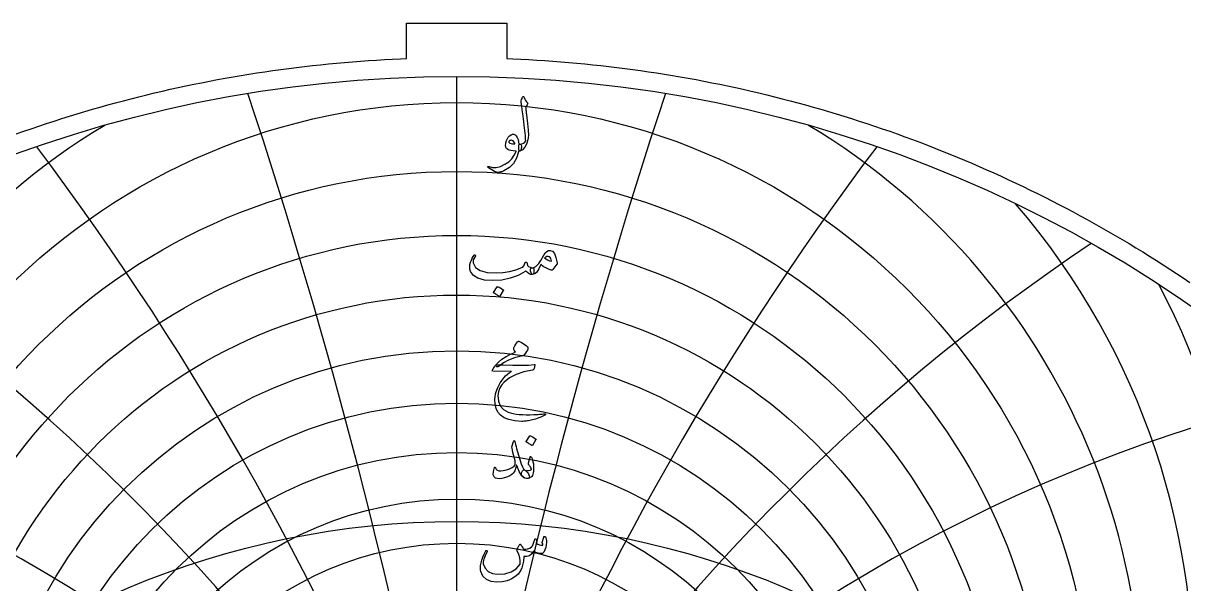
# Model space of a CAD drawing. Header units: millimetres. Extents: x -75 to 75, y -75 to 77.
# Drawn here: x -25 to 41.9, y 45 to 77.3 of the extents above; entities that cross this region are included whole.
import ezdxf

# ---------------------------------------------------------------- set-up
doc = ezdxf.new("R2010")
doc.units = ezdxf.units.MM
for name, color, linetype in [('CUT_OUTER', 1, 'Continuous'), ('ENGRAVE', 7, 'Continuous'), ('ENGRAVE_FINE', 8, 'Continuous'), ('TEXT', 5, 'Continuous')]:
    doc.layers.add(name, color=color, linetype=linetype)

msp = doc.modelspace()

# ---------------------------------------------------------------- linework, layer by layer
at = {"layer": 'CUT_OUTER'}
msp.add_lwpolyline([(-25.3804, 70.9336), (-24.9447, 71.088), (-24.5081, 71.2397), (-24.0705, 71.3887), (-23.632, 71.5351), (-23.1926, 71.6787), (-22.7524, 71.8197), (-22.3113, 71.9579), (-21.8693, 72.0935), (-21.4266, 72.2263), (-20.983, 72.3564), (-20.5386, 72.4838), (-20.0935, 72.6085), (-19.6476, 72.7304), (-19.2009, 72.8496), (-18.7536, 72.966), (-18.3055, 73.0797), (-17.8568, 73.1907), (-17.4073, 73.2989), (-16.9573, 73.4043), (-16.5065, 73.507), (-16.0552, 73.6069), (-15.6033, 73.704), (-15.1507, 73.7983), (-14.6976, 73.8899), (-14.244, 73.9787), (-13.7898, 74.0647), (-13.3351, 74.1479), (-12.8798, 74.2284), (-12.4241, 74.306), (-11.968, 74.3808), (-11.5114, 74.4529), (-11.0543, 74.5221), (-10.5968, 74.5885), (-10.139, 74.6521), (-9.6807, 74.7129), (-9.2221, 74.7709), (-8.7632, 74.8261), (-8.3039, 74.8785), (-7.8443, 74.928), (-7.3844, 74.9747), (-6.9242, 75.0186), (-6.4638, 75.0597), (-6.0031, 75.0979), (-5.5422, 75.1334), (-5.0811, 75.166), (-4.6198, 75.1957), (-4.1583, 75.2227), (-3.6966, 75.2468), (-3.2349, 75.268), (-2.8875, 75.2819), (-2.8875, 77.3175), (2.8875, 77.3175), (2.8875, 75.2819), (3.2349, 75.268), (3.6966, 75.2468), (4.1583, 75.2227), (4.6198, 75.1957), (5.0811, 75.166), (5.5422, 75.1334), (6.0031, 75.0979), (6.4638, 75.0597), (6.9242, 75.0186), (7.3844, 74.9747), (7.8443, 74.928), (8.3039, 74.8785), (8.7632, 74.8261), (9.2221, 74.7709), (9.6807, 74.7129), (10.139, 74.6521), (10.5968, 74.5885), (11.0543, 74.5221), (11.5114, 74.4529), (11.968, 74.3808), (12.4241, 74.306), (12.8798, 74.2284), (13.3351, 74.1479), (13.7898, 74.0647), (14.244, 73.9787), (14.6976, 73.8899), (15.1507, 73.7983), (15.6033, 73.704), (16.0552, 73.6069), (16.5065, 73.507), (16.9573, 73.4043), (17.4073, 73.2989), (17.8568, 73.1907), (18.3055, 73.0797), (18.7536, 72.966), (19.2009, 72.8496), (19.6476, 72.7304), (20.0935, 72.6085), (20.5386, 72.4838), (20.983, 72.3564), (21.4266, 72.2263), (21.8693, 72.0935), (22.3113, 71.9579), (22.7524, 71.8197), (23.1926, 71.6787), (23.632, 71.5351), (24.0705, 71.3887), (24.5081, 71.2397), (24.9447, 71.088), (25.3804, 70.9336), (25.8152, 70.7765), (26.249, 70.6168), (26.6818, 70.4544), (27.1136, 70.2893), (27.5444, 70.1217), (27.9741, 69.9513), (28.4028, 69.7784), (28.8304, 69.6028), (29.2569, 69.4246), (29.6824, 69.2437), (30.1067, 69.0603), (30.5299, 68.8743), (30.9519, 68.6857), (31.3728, 68.4944), (31.7924, 68.3007), (32.2109, 68.1043), (32.6282, 67.9054), (33.0443, 67.7039), (33.4591, 67.4999), (33.8726, 67.2933), (34.2849, 67.0842), (34.6958, 66.8725), (35.1055, 66.6584), (35.5139, 66.4417), (35.9209, 66.2226), (36.3265, 66.0009), (36.7308, 65.7768), (37.1337, 65.5502), (37.5352, 65.3211), (37.9353, 65.0896), (38.334, 64.8556), (38.7312, 64.6191), (39.127, 64.3803), (39.5213, 64.139), (39.9141, 63.8953), (40.3054, 63.6492), (40.6952, 63.4006), (41.0834, 63.1498), (41.4701, 62.8965), (41.8553, 62.6408), (42.2388, 62.3828)], dxfattribs=at)
at = {"layer": 'ENGRAVE'}
msp.add_lwpolyline([(0, -74.25), (0, 74.25)], dxfattribs=at)
for centre, radius in [((0, 0), 74.25), ((0, 31.4525), 26.9865), ((0, 0), 48.6033)]:
    msp.add_circle(centre, radius, dxfattribs=at)
for centre, radius, start, end in [((0, 37.5609), 39.4706, 120.8977, 59.1023), ((0, 48.5385), 56.8901, 180.823869, 359.176131)]:
    msp.add_arc(centre, radius, start, end, dxfattribs=at)
at = {"layer": 'ENGRAVE_FINE'}
for centre, radius in [((0, 36.0518), 36.6881), ((0, 34.7041), 34.0679), ((0, 33.4986), 31.589), ((0, 32.4193), 29.2337), ((0, 30.587), 24.8344), ((0, 29.8129), 22.7658), ((0, 29.1221), 20.7705), ((0, 28.5075), 18.8397)]:
    msp.add_circle(centre, radius, dxfattribs=at)
for centre, radius, start, end in [((-334.4667, -33.4041), 339.6264, 3.112223, 18.305916), ((-334.4667, -33.4041), 339.6264, 3.112223, 18.305916), ((334.4667, -33.4041), 339.6264, 161.694084, 176.887777), ((334.4667, -33.4041), 339.6264, 161.694084, 176.887777), ((-162.0339, -33.4041), 172.4329, 6.267743, 36.928893), ((-162.0339, -33.4041), 172.4329, 6.267743, 36.928893), ((162.0339, -33.4041), 172.4329, 143.071107, 173.732257), ((162.0339, -33.4041), 172.4329, 143.071107, 173.732257), ((0, 39.2546), 42.4402, 139.340374, 40.659626), ((-102.1486, -33.4041), 117.951, 9.512159, 56.213835), ((-102.1486, -33.4041), 117.951, 9.512159, 56.213835), ((102.1486, -33.4041), 117.951, 123.786165, 170.487841), ((102.1486, -33.4041), 117.951, 123.786165, 170.487841), ((0, 41.1607), 45.6267, 152.453309, 27.546691), ((0, 43.3135), 49.0661, 163.185846, 16.814154), ((-70.2843, -33.4041), 91.7496, 12.895933, 76.553577), ((-70.2843, -33.4041), 91.7496, 12.895933, 76.553577), ((70.2843, -33.4041), 91.7496, 103.446423, 167.104067), ((70.2843, -33.4041), 91.7496, 103.446423, 167.104067), ((0, 45.7553), 52.8024, 172.49133, 7.50867)]:
    msp.add_arc(centre, radius, start, end, dxfattribs=at)
at = {"layer": 'TEXT'}
for points in [[(3.7105, 72.8499), (3.7401, 72.9216), (3.7632, 72.9784), (3.7797, 73.0204), (3.7895, 73.0475), (3.7972, 73.0648), (3.8071, 73.0772), (3.8192, 73.0846), (3.8335, 73.087), (3.8496, 73.0843), (3.8631, 73.0761), (3.8738, 73.0623), (3.8818, 73.0431), (3.9183, 72.949), (3.9619, 72.8642), (4.0127, 72.7887), (4.0706, 72.7226), (4.0868, 72.7014), (4.0914, 72.6776), (4.0846, 72.6509), (4.0662, 72.6216), (3.9696, 72.4855), (3.9762, 72.4245), (3.9828, 72.3647), (3.9893, 72.306), (3.9959, 72.2483), (4.0025, 72.1918), (4.0091, 72.1364), (4.0157, 72.082), (4.0223, 72.0288), (4.0829, 71.5359), (4.12, 71.1506), (4.1334, 70.8728), (4.1233, 70.7027), (4.0404, 70.3939), (3.9323, 70.1658), (3.7989, 70.0185), (3.6402, 69.9518), (3.6359, 69.9518), (3.6315, 69.9518), (3.6271, 69.9518), (3.6227, 69.9518), (3.5966, 69.9765), (3.5799, 70.033), (3.5725, 70.1214), (3.5744, 70.2416), (3.5785, 70.2861), (3.5908, 70.3184), (3.6114, 70.3387), (3.6402, 70.347), (3.7517, 70.3692), (3.8444, 70.4096), (3.9185, 70.468), (3.974, 70.5446), (3.9703, 70.6365), (3.9635, 70.7411), (3.9538, 70.8583), (3.941, 70.9881), (3.9255, 71.13), (3.9076, 71.2834), (3.8871, 71.4483), (3.8642, 71.6248), (3.8431, 71.7982), (3.8236, 71.9541), (3.8057, 72.0925), (3.7895, 72.2132), (3.7755, 72.3164), (3.7643, 72.402), (3.7558, 72.4701), (3.75, 72.5206), (3.7061, 72.7709), (3.7047, 72.7956), (3.705, 72.817), (3.7069, 72.8351), (3.7105, 72.8499)], [(3.5524, 69.9035), (3.4495, 69.542), (3.2769, 69.2393), (3.0345, 68.9953), (2.7225, 68.8101), (2.6789, 68.7913), (2.6358, 68.7744), (2.5932, 68.7594), (2.5512, 68.7464), (2.5101, 68.7356), (2.47, 68.7272), (2.431, 68.7213), (2.3932, 68.7179), (2.2988, 68.7313), (2.1736, 68.7804), (2.0177, 68.8652), (1.8311, 68.9857), (1.8111, 69.003), (1.7993, 69.0198), (1.7957, 69.036), (1.8004, 69.0516), (1.8108, 69.0637), (1.8245, 69.0692), (1.8415, 69.0681), (1.8618, 69.0604), (2.0559, 68.9975), (2.2735, 68.9978), (2.5147, 69.0612), (2.7796, 69.1877), (2.9958, 69.3345), (3.1748, 69.5072), (3.3164, 69.7056), (3.4207, 69.9298), (3.4199, 69.9378), (3.4174, 69.9441), (3.4133, 69.9488), (3.4075, 69.9518), (3.2563, 69.9606), (3.1276, 69.9781), (3.0214, 70.0045), (2.9377, 70.0396), (2.8729, 70.0939), (2.8323, 70.1691), (2.8158, 70.2652), (2.8235, 70.3821), (2.826, 70.3976), (2.829, 70.4134), (2.8326, 70.4294), (2.8367, 70.4458), (2.8413, 70.4627), (2.8465, 70.4804), (2.8523, 70.4989), (2.8586, 70.5182), (2.9102, 70.6437), (2.9728, 70.7477), (3.0463, 70.8303), (3.1309, 70.8915), (3.2173, 70.925), (3.2966, 70.9244), (3.3688, 70.8898), (3.4339, 70.8212), (3.4907, 70.7257), (3.5338, 70.6148), (3.5631, 70.4886), (3.5788, 70.347), (3.5874, 70.3471), (3.5958, 70.3475), (3.6039, 70.3482), (3.6117, 70.3492), (3.6195, 70.3501), (3.6276, 70.3508), (3.636, 70.3512), (3.6446, 70.3514), (3.6743, 70.3451), (3.6973, 70.3261), (3.7138, 70.2946), (3.7237, 70.2504), (3.7278, 70.2018), (3.727, 70.1527), (3.7212, 70.103), (3.7105, 70.0528), (3.6965, 70.0086), (3.6809, 69.977), (3.6636, 69.9581), (3.6446, 69.9518), (3.5612, 69.9518), (3.5607, 69.9438), (3.559, 69.9331), (3.5563, 69.9197), (3.5524, 69.9035)], [(3.3416, 70.3953), (3.2955, 70.4757), (3.245, 70.5325), (3.1902, 70.5657), (3.1309, 70.5753), (3.0955, 70.566), (3.0639, 70.5512), (3.0362, 70.5309), (3.0123, 70.5051), (3.0046, 70.4913), (3.0035, 70.4765), (3.009, 70.4606), (3.0211, 70.4436), (3.0664, 70.4038), (3.132, 70.3766), (3.2179, 70.3621), (3.3241, 70.3602), (3.3351, 70.3623), (3.3416, 70.3689), (3.3438, 70.3799), (3.3416, 70.3953)], [(5.3747, 64.2291), (5.5122, 64.1802), (5.6261, 64.0425), (5.7164, 63.8158), (5.7831, 63.5001), (5.7856, 63.4774), (5.7842, 63.4573), (5.779, 63.44), (5.7699, 63.4255), (5.5284, 63.1225), (5.5117, 63.1041), (5.4922, 63.0929), (5.47, 63.0888), (5.445, 63.0918), (5.2809, 63.1478), (5.1266, 63.2191), (4.9823, 63.3058), (4.8478, 63.4079), (4.7394, 63.1563), (4.6206, 62.9765), (4.4913, 62.8686), (4.3516, 62.8327), (4.336, 62.8385), (4.3198, 62.8557), (4.303, 62.8846), (4.2857, 62.9249), (4.2591, 63.0248), (4.2495, 63.1049), (4.2569, 63.1653), (4.2814, 63.2059), (4.2956, 63.2155), (4.3121, 63.2224), (4.3308, 63.2265), (4.3516, 63.2279), (4.4515, 63.2449), (4.5492, 63.2916), (4.6447, 63.3679), (4.738, 63.4738), (4.7789, 63.5353), (4.8401, 63.6363), (4.9216, 63.7768), (5.0235, 63.9568), (5.103, 64.0759), (5.1881, 64.161), (5.2787, 64.2121), (5.3747, 64.2291)], [(1.0012, 63.948), (1.0168, 63.9651), (1.033, 63.9722), (1.0498, 63.9694), (1.067, 63.9568), (1.0802, 63.9404), (1.0846, 63.9217), (1.0802, 63.9008), (1.067, 63.8778), (1.0001, 63.774), (0.9573, 63.678), (0.9386, 63.5896), (0.9441, 63.5089), (1.0816, 63.2438), (1.3492, 63.0588), (1.7468, 62.954), (2.2746, 62.9293), (2.6662, 62.9581), (3.042, 63.0182), (3.4018, 63.1096), (3.7456, 63.2323), (3.8063, 63.2682), (3.8565, 63.3234), (3.8963, 63.3978), (3.9257, 63.4914), (3.9355, 63.518), (3.952, 63.5364), (3.9751, 63.5465), (4.0047, 63.5485), (4.0258, 63.5394), (4.0409, 63.521), (4.05, 63.4933), (4.053, 63.4562), (4.0736, 63.3646), (4.131, 63.296), (4.2251, 63.2504), (4.356, 63.2279), (4.4032, 63.2175), (4.435, 63.1906), (4.4515, 63.1472), (4.4526, 63.0874), (4.4367, 62.976), (4.4153, 62.8964), (4.3884, 62.8486), (4.356, 62.8327), (4.2597, 62.8453), (4.1683, 62.8832), (4.0818, 62.9463), (4.0003, 63.0347), (3.9935, 63.0383), (3.9817, 63.0358), (3.9649, 63.0273), (3.9432, 63.0127), (3.5338, 62.7822), (3.087, 62.6175), (2.6028, 62.5187), (2.0814, 62.4858), (1.5995, 62.5187), (1.2251, 62.6175), (0.9584, 62.7822), (0.7992, 63.0127), (0.763, 63.1414), (0.7509, 63.2729), (0.763, 63.4071), (0.7992, 63.5441), (0.848, 63.6714), (0.898, 63.7812), (0.949, 63.8734), (1.0012, 63.948)], [(5.0586, 63.7987), (5.1409, 63.7301), (5.2342, 63.6736), (5.3385, 63.6291), (5.4538, 63.5968), (5.4475, 63.6832), (5.4241, 63.7537), (5.3838, 63.8083), (5.3264, 63.847), (5.2603, 63.8671), (5.1936, 63.8657), (5.1264, 63.8429), (5.0586, 63.7987)], [(2.3317, 62.1257), (2.3372, 62.1312), (2.3449, 62.1345), (2.3547, 62.1356), (2.3668, 62.1345), (2.4522, 62.0999), (2.5326, 62.0577), (2.6081, 62.0077), (2.6786, 61.9501), (2.6854, 61.9413), (2.6885, 61.9325), (2.6876, 61.9237), (2.683, 61.915), (2.4766, 61.5812), (2.4689, 61.5733), (2.459, 61.5713), (2.447, 61.5755), (2.4327, 61.5856), (2.4203, 61.5944), (2.4008, 61.6076), (2.3742, 61.6251), (2.3405, 61.6471), (2.299, 61.6734), (2.2494, 61.7042), (2.1914, 61.7393), (2.1253, 61.7788), (2.1165, 61.7854), (2.1121, 61.792), (2.1121, 61.7986), (2.1165, 61.8052)], [(3.7061, 58.1337), (3.3224, 58.0335), (2.9838, 57.9042), (2.6901, 57.7459), (2.4415, 57.5584), (2.4033, 57.5296), (2.3679, 57.5134), (2.3353, 57.5098), (2.3053, 57.5189), (2.2705, 57.5603), (2.2757, 57.6188), (2.321, 57.6943), (2.4063, 57.7868), (2.6081, 57.9542), (2.84, 58.1051), (3.1021, 58.2396), (3.3943, 58.3576), (3.3109, 58.4806), (3.2953, 58.5113), (3.2879, 58.542), (3.2887, 58.5728), (3.2977, 58.6035), (3.3567, 58.7207), (3.4108, 58.8176), (3.4599, 58.8941), (3.5041, 58.9504), (3.5324, 58.977), (3.5601, 58.991), (3.5873, 58.9924), (3.6139, 58.9811), (3.7684, 58.8939), (3.8982, 58.8121), (4.0033, 58.7358), (4.0838, 58.665), (4.0994, 58.6422), (4.1068, 58.6134), (4.106, 58.5785), (4.0969, 58.5376), (4.0687, 58.4737), (4.0234, 58.396), (3.9611, 58.3046), (3.8818, 58.1995), (3.8609, 58.1839), (3.8247, 58.1677), (3.7731, 58.1509), (3.7061, 58.1337)], [(2.6698, 57.6243), (3.2332, 57.6045), (3.7204, 57.6023), (4.1312, 57.6177), (4.4658, 57.6506), (4.4761, 57.6519), (4.485, 57.6512), (4.4925, 57.6486), (4.4987, 57.644), (4.5032, 57.6379), (4.5058, 57.6303), (4.5065, 57.6214), (4.5053, 57.6111), (4.4967, 57.571), (4.4883, 57.5343), (4.4802, 57.5008), (4.4724, 57.4706), (4.4648, 57.4437), (4.4575, 57.4201), (4.4505, 57.3998), (4.4438, 57.3828), (4.4296, 57.3556), (4.4131, 57.3356), (4.3944, 57.3227), (4.3736, 57.3169), (3.8664, 57.225), (3.4251, 57.0809), (3.0496, 56.8847), (2.7401, 56.6363), (2.5836, 56.4576), (2.47, 56.2685), (2.3992, 56.069), (2.3712, 55.859), (2.3981, 55.5294), (2.5051, 55.2608), (2.6923, 55.053), (2.9596, 54.9062), (3.0982, 54.8617), (3.2505, 54.8249), (3.4166, 54.7958), (3.5963, 54.7744), (3.7895, 54.7604), (3.9959, 54.7536), (4.2155, 54.7539), (4.4482, 54.7613), (4.531, 54.7659), (4.6123, 54.7711), (4.6923, 54.7769), (4.771, 54.7832), (4.8477, 54.7901), (4.9219, 54.7975), (4.9937, 54.8055), (5.063, 54.814), (5.0841, 54.8151), (5.0992, 54.8096), (5.1083, 54.7975), (5.1113, 54.7788), (5.1096, 54.7572), (5.1047, 54.7404), (5.0965, 54.7286), (5.0849, 54.7217), (4.9609, 54.6693), (4.8434, 54.6218), (4.7325, 54.5793), (4.6282, 54.5417), (4.5308, 54.5088), (4.4405, 54.4802), (4.3574, 54.4561), (4.2814, 54.4363), (4.2099, 54.4218), (4.1403, 54.4089), (4.0726, 54.3976), (4.0069, 54.388), (3.9428, 54.3806), (3.8801, 54.3759), (3.8188, 54.374), (3.7588, 54.3748), (3.3493, 54.4067), (3.0079, 54.4758), (2.7346, 54.5823), (2.5293, 54.7261), (2.3786, 54.9059), (2.2735, 55.1159), (2.214, 55.356), (2.2, 55.6263), (2.243, 55.9617), (2.346, 56.2872), (2.5087, 56.6028), (2.7313, 56.9085), (2.8183, 57.001), (2.9168, 57.0897), (3.0269, 57.1745), (3.1484, 57.2554), (2.0858, 57.2642), (2.0603, 57.2752), (2.0496, 57.2949), (2.0537, 57.3235), (2.0726, 57.3608), (2.1083, 57.4152), (2.1407, 57.464), (2.1698, 57.5074), (2.1956, 57.5452), (2.2181, 57.5774), (2.2373, 57.6034), (2.2532, 57.6235), (2.2658, 57.6375), (2.2944, 57.6399), (2.3712, 57.6386), (2.4964, 57.6333), (2.6698, 57.6243)], [(4.2133, 53.5314), (4.2188, 53.5369), (4.2265, 53.5402), (4.2363, 53.5413), (4.2484, 53.5402), (4.3338, 53.5056), (4.4142, 53.4634), (4.4897, 53.4134), (4.5602, 53.3558), (4.567, 53.347), (4.5701, 53.3382), (4.5692, 53.3294), (4.5646, 53.3207), (4.3582, 52.9869), (4.3505, 52.979), (4.3406, 52.977), (4.3286, 52.9812), (4.3143, 52.9913), (4.3019, 53.0001), (4.2824, 53.0133), (4.2558, 53.0308), (4.2221, 53.0528), (4.1806, 53.0791), (4.131, 53.1099), (4.073, 53.145), (4.0069, 53.1845), (3.9981, 53.1911), (3.9937, 53.1977), (3.9937, 53.2043), (3.9981, 53.2109)], [(3.3658, 53.1538), (3.391, 53.0387), (3.4185, 52.9216), (3.4481, 52.8026), (3.48, 52.6817), (3.514, 52.5584), (3.5502, 52.432), (3.5887, 52.3026), (3.6293, 52.1702), (3.7113, 51.932), (3.7863, 51.753), (3.854, 51.6334), (3.9147, 51.573), (3.9677, 51.537), (4.0212, 51.4863), (4.0752, 51.4207), (4.1299, 51.3403), (4.1815, 51.2406), (4.1957, 51.1657), (4.1727, 51.1155), (4.1123, 51.09), (3.9172, 51.1097), (3.7445, 51.2393), (3.5944, 51.4786), (3.4668, 51.8277), (3.4641, 51.8334), (3.4602, 51.8375), (3.4553, 51.84), (3.4492, 51.8408), (3.4448, 51.84), (3.4404, 51.8375), (3.4361, 51.8334), (3.4317, 51.8277), (3.4193, 51.7711), (3.4042, 51.7113), (3.3864, 51.6482), (3.3658, 51.5818), (3.3433, 51.5189), (3.3197, 51.4665), (3.295, 51.4245), (3.2692, 51.3929), (3.1764, 51.312), (3.0606, 51.2404), (2.9217, 51.1781), (2.7598, 51.1251), (2.5952, 51.0858), (2.4524, 51.0691), (2.3317, 51.0749), (2.2329, 51.1031), (2.1484, 51.1739), (2.1099, 51.2985), (2.1176, 51.4769), (2.1714, 51.7091), (2.1766, 51.7168), (2.1835, 51.7223), (2.192, 51.7256), (2.2022, 51.7267), (2.2142, 51.7253), (2.2241, 51.7212), (2.2318, 51.7143), (2.2373, 51.7047), (2.2581, 51.6561), (2.2812, 51.6158), (2.3064, 51.5837), (2.3339, 51.5598), (2.4195, 51.528), (2.5359, 51.5203), (2.683, 51.5368), (2.8608, 51.5774), (3.0505, 51.6383), (3.1978, 51.7069), (3.303, 51.7832), (3.3658, 51.8672), (3.3762, 51.9523), (3.3592, 52.0977), (3.3148, 52.3036), (3.2428, 52.5698), (3.2083, 52.71), (3.188, 52.8234), (3.1819, 52.9098), (3.1902, 52.9694), (3.2736, 53.2065), (3.2826, 53.2315), (3.2922, 53.2493), (3.3024, 53.26), (3.3131, 53.2636), (3.3263, 53.2567), (3.3395, 53.2361), (3.3526, 53.2018), (3.3658, 53.1538)], [(4.2528, 51.7355), (4.227, 51.7785), (4.2023, 51.8156), (4.1787, 51.8466), (4.1562, 51.8716), (4.14, 51.893), (4.131, 51.9177), (4.129, 51.9457), (4.1342, 51.977), (4.2265, 52.3107), (4.2394, 52.3398), (4.2561, 52.348), (4.2767, 52.3354), (4.3011, 52.3019), (4.3379, 52.2308), (4.3692, 52.1449), (4.395, 52.0442), (4.4153, 51.9287), (4.4271, 51.8178), (4.4317, 51.7091), (4.4293, 51.6026), (4.4197, 51.4983), (4.404, 51.4075), (4.3834, 51.3282), (4.3579, 51.2604), (4.3275, 51.2041), (4.2899, 51.1624), (4.2385, 51.1295), (4.1735, 51.1053), (4.0947, 51.09), (4.014, 51.0869), (3.9388, 51.0998), (3.8691, 51.1287), (3.8049, 51.1734), (3.7552, 51.2302), (3.7292, 51.2952), (3.7267, 51.3685), (3.7478, 51.45), (3.7816, 51.5167), (3.8214, 51.5587), (3.8672, 51.576), (3.9191, 51.5686), (4.0387, 51.5398), (4.143, 51.5368), (4.232, 51.5595), (4.3055, 51.6081), (4.3071, 51.621), (4.2989, 51.6465), (4.2808, 51.6847), (4.2528, 51.7355)], [(5.0103, 47.7021), (5.018, 47.7213), (5.0278, 47.7351), (5.0399, 47.7433), (5.0542, 47.746), (5.0726, 47.7438), (5.0882, 47.7373), (5.1011, 47.7263), (5.1113, 47.7109), (5.1362, 47.656), (5.1541, 47.588), (5.1648, 47.5067), (5.1684, 47.4123), (5.1588, 47.2581), (5.1299, 47.1115), (5.0819, 46.9726), (5.0147, 46.8415), (4.9916, 46.8099), (4.9664, 46.7855), (4.9389, 46.7682), (4.9093, 46.758), (4.802, 46.7512), (4.6864, 46.7701), (4.5627, 46.8148), (4.4306, 46.8854), (4.3195, 46.7331), (4.188, 46.6318), (4.0363, 46.5816), (3.8642, 46.5824), (3.8586, 46.4898), (3.8505, 46.4007), (3.8399, 46.3152), (3.8269, 46.2333), (3.8114, 46.1544), (3.7934, 46.078), (3.7729, 46.004), (3.75, 45.9325), (3.6968, 45.8035), (3.6249, 45.6844), (3.5343, 45.5752), (3.4251, 45.4758), (3.1696, 45.3057), (2.8992, 45.186), (2.6141, 45.1168), (2.3141, 45.0982), (1.9763, 45.144), (1.7092, 45.264), (1.513, 45.458), (1.3876, 45.7261), (1.3706, 45.8227), (1.3678, 45.9369), (1.3794, 46.0686), (1.4052, 46.2179), (1.4466, 46.3815), (1.5051, 46.5516), (1.5805, 46.7284), (1.673, 46.9117), (1.6804, 46.9232), (1.6895, 46.9315), (1.7002, 46.9364), (1.7125, 46.9381), (1.7249, 46.937), (1.7356, 46.9337), (1.7447, 46.9282), (1.7521, 46.9205), (1.757, 46.9093), (1.7586, 46.8975), (1.757, 46.8851), (1.7521, 46.8722), (1.6346, 46.6282), (1.5589, 46.4276), (1.5248, 46.2703), (1.5325, 46.1564), (1.6434, 45.9053), (1.8179, 45.7228), (2.0561, 45.6089), (2.358, 45.5636), (2.7801, 45.5905), (3.1375, 45.6976), (3.43, 45.8847), (3.6578, 46.1521), (3.657, 46.3283), (3.6282, 46.5143), (3.5714, 46.7103), (3.4866, 46.9161), (3.4759, 46.937), (3.4701, 46.9556), (3.4693, 46.9721), (3.4734, 46.9864), (3.497, 47.0354), (3.5195, 47.0813), (3.5409, 47.1243), (3.5612, 47.1642), (3.5804, 47.2006), (3.5985, 47.2328), (3.6155, 47.261), (3.6315, 47.285), (3.6405, 47.2951), (3.6501, 47.2992), (3.6603, 47.2973), (3.671, 47.2894), (3.6765, 47.2833), (3.6842, 47.274), (3.694, 47.2614), (3.7061, 47.2454), (3.7198, 47.2262), (3.7347, 47.2037), (3.7506, 47.1779), (3.7676, 47.1488), (3.8022, 47.0929), (3.8313, 47.0522), (3.8549, 47.027), (3.873, 47.0171), (3.9871, 47.0075), (4.1013, 47.027), (4.2155, 47.0756), (4.3297, 47.1532), (4.3711, 47.2048), (4.412, 47.2894), (4.4523, 47.4068), (4.4921, 47.5572), (4.496, 47.5715), (4.5031, 47.5836), (4.5135, 47.5934), (4.5273, 47.6011), (4.5402, 47.6061), (4.5525, 47.6077), (4.5643, 47.6061), (4.5756, 47.6011), (4.5923, 47.5737), (4.5986, 47.5221), (4.5945, 47.4463), (4.5799, 47.3464), (4.6686, 47.2921), (4.7633, 47.2564), (4.864, 47.2394), (4.9708, 47.2411), (4.9694, 47.2732), (4.9653, 47.2992), (4.9584, 47.3193), (4.9488, 47.3333), (4.9378, 47.3464), (4.9312, 47.3596), (4.929, 47.3728), (4.9312, 47.386)]]:
    msp.add_lwpolyline(points, close=True, dxfattribs=at)

doc.saveas('drawing.dxf')
